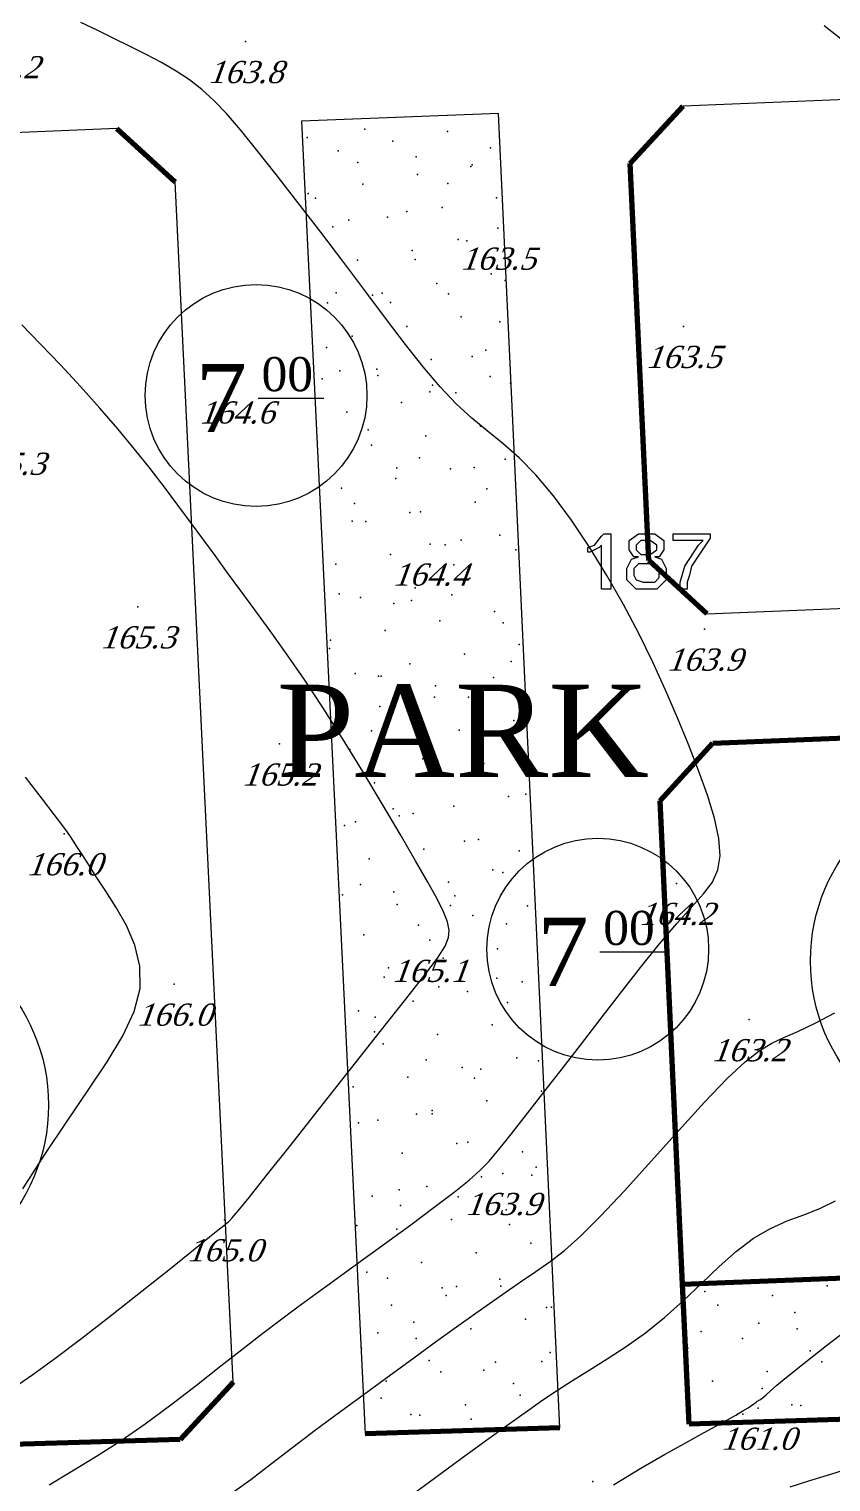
# Model space of a CAD drawing. Header units: millimetres. Extents: x 566284 to 574062, y 4517236 to 4521877.
# Drawn here: x 573628.6 to 573672, y 4518240.5 to 4518319.1 of the extents above; entities that cross this region are included whole.
import ezdxf

# ---------------------------------------------------------------- set-up
doc = ezdxf.new("R2010")
doc.units = ezdxf.units.MM
for name, color, linetype in [('ADAKENARI', 7, 'Continuous'), ('SM_DAIRE', 7, 'Continuous'), ('SM_YGEN', 7, 'Continuous'), ('TR_PARK', 7, 'Continuous'), ('YAZI', 7, 'Continuous')]:
    doc.layers.add(name, color=color, linetype=linetype)
for name, color, linetype, lineweight in [('EGRI_10M', 1, 'Continuous', 0), ('EGRI_1M', 18, 'Continuous', 0), ('EGRI_2M', 18, 'Continuous', 0), ('EGRI_5M', 1, 'Continuous', 0), ('KAD_HATTAM', 1, 'Continuous', 0), ('NKOT', 1, 'Continuous', 0), ('NOKTA', 18, 'Continuous', 0)]:
    doc.layers.add(name, color=color, linetype=linetype, lineweight=lineweight)
doc.styles.get("Standard").update_dxf_attribs({"font": 'TimesNewRoman.ttf'})

msp = doc.modelspace()

# ---------------------------------------------------------------- linework, layer by layer
at = {"layer": 'ADAKENARI', "lineweight": 0}
for p, q in [((573760.431, 4518318.81, 179.474), (573663.983, 4518314.961, 159.616)), ((573653.991, 4518314.563, 64.06), (573643.347, 4518314.138, 51.322)), ((573657.316, 4518243.455, 171.817), (573653.991, 4518314.563, 64.06)), ((573633.355, 4518313.739), (573598.305, 4518312.34, 0)), ((573643.347, 4518314.138, 51.322), (573646.78, 4518243.138, -2.054)), ((573639.637, 4518245.925, 393.097), (573636.497, 4518310.862, 0)), ((573665.268, 4518287.491, 155.983), (573735.226, 4518290.282, 38.57))]:
    msp.add_line(p, q, dxfattribs=at)
at = {"layer": 'ADAKENARI', "lineweight": 70}
for p, q in [((573661.126, 4518311.845, 155.983), (573663.983, 4518314.961, 159.616)), ((573633.355, 4518313.739, 393.097), (573636.497, 4518310.862, 0)), ((573662.13, 4518290.368, 155.983), (573661.126, 4518311.845, 159.616)), ((573665.268, 4518287.491, 155.983), (573662.13, 4518290.368, 158.726)), ((573665.595, 4518280.498, 159.588), (573728.119, 4518282.993, 51.168)), ((573662.737, 4518277.382, 159.588), (573665.595, 4518280.498, 51.168)), ((573663.96, 4518251.231, 157.875), (573662.737, 4518277.382, 159.588)), ((573663.96, 4518251.231, 157.595), (573730.688, 4518253.894, 53.628)), ((573664.314, 4518243.665, 157.018), (573663.96, 4518251.231, 157.595)), ((573639.637, 4518245.925, 393.097), (573636.783, 4518242.838, -6.763)), ((573730.567, 4518245.654, 156.619), (573664.314, 4518243.665, 31.151)), ((573636.783, 4518242.838, 393.097), (573598.648, 4518241.693, -6.763)), ((573657.316, 4518243.455, 171.817), (573646.78, 4518243.138, -2.054))]:
    msp.add_line(p, q, dxfattribs=at)
at = {"layer": 'EGRI_10M', "lineweight": 0, "elevation": 160}
msp.add_lwpolyline([(573669.78, 4518240.268), (573670.835, 4518240.607), (573671.971, 4518240.963), (573673.218, 4518241.359)], dxfattribs=at)
at = {"layer": 'EGRI_1M', "lineweight": 0}
for points, elevation in [([(573673.21, 4518318.061), (573671.619, 4518319.29)], 163), ([(573639.472, 4518239.854), (573640.591, 4518240.673), (573641.711, 4518241.523), (573642.871, 4518242.412), (573644.104, 4518243.344), (573645.398, 4518244.307), (573646.73, 4518245.289), (573648.077, 4518246.274), (573649.416, 4518247.247), (573650.724, 4518248.195), (573651.98, 4518249.099), (573653.159, 4518249.94), (573654.238, 4518250.698), (573655.196, 4518251.356), (573656.026, 4518251.914), (573656.791, 4518252.45), (573657.575, 4518253.061), (573658.457, 4518253.846), (573659.519, 4518254.902), (573660.811, 4518256.284), (573662.253, 4518257.878), (573663.735, 4518259.525), (573665.144, 4518261.069), (573666.371, 4518262.351), (573667.339, 4518263.259), (573668.109, 4518263.859), (573668.778, 4518264.26), (573669.443, 4518264.573), (573670.199, 4518264.908), (573671.123, 4518265.355), (573672.201, 4518265.916)], 163), ([(573660.223, 4518240.381), (573661.7, 4518241.278), (573662.973, 4518242.014), (573664.057, 4518242.618), (573664.97, 4518243.115), (573665.728, 4518243.53), (573666.345, 4518243.873), (573666.836, 4518244.152), (573667.218, 4518244.375), (573667.503, 4518244.549), (573667.708, 4518244.681), (573667.849, 4518244.778), (573667.941, 4518244.847), (573668.001, 4518244.895), (573668.044, 4518244.927), (573668.086, 4518244.951), (573668.132, 4518244.975), (573668.187, 4518245.008), (573668.258, 4518245.058), (573668.348, 4518245.133), (573668.473, 4518245.249), (573668.689, 4518245.445), (573669.06, 4518245.765), (573669.653, 4518246.257), (573670.534, 4518246.965), (573671.739, 4518247.911), (573673.195, 4518249.017)], 161)]:
    msp.add_lwpolyline(points, dxfattribs=dict(at, elevation=elevation))
at = {"layer": 'EGRI_2M', "lineweight": 0}
for points, elevation in [([(573629.696, 4518240.386), (573630.997, 4518241.172), (573632.251, 4518241.927), (573633.529, 4518242.742), (573634.88, 4518243.681), (573636.274, 4518244.711), (573637.657, 4518245.772), (573638.978, 4518246.806), (573640.185, 4518247.753), (573641.245, 4518248.575), (573642.21, 4518249.308), (573643.151, 4518250.008), (573644.14, 4518250.732), (573645.25, 4518251.536), (573646.523, 4518252.456), (573647.891, 4518253.448), (573649.257, 4518254.447), (573650.524, 4518255.388), (573651.597, 4518256.208), (573652.408, 4518256.864), (573653.011, 4518257.403), (573653.49, 4518257.894), (573653.929, 4518258.407), (573654.411, 4518259.011), (573655.004, 4518259.763), (573655.713, 4518260.664), (573656.529, 4518261.705), (573657.44, 4518262.875), (573658.436, 4518264.164), (573659.502, 4518265.55), (573660.599, 4518266.973), (573661.685, 4518268.36), (573662.716, 4518269.641), (573663.648, 4518270.743), (573664.445, 4518271.621), (573665.089, 4518272.338), (573665.569, 4518272.981), (573665.874, 4518273.641), (573665.991, 4518274.405), (573665.917, 4518275.342), (573665.677, 4518276.443), (573665.301, 4518277.676), (573664.823, 4518279.011), (573664.275, 4518280.418), (573663.68, 4518281.87), (573663.039, 4518283.359), (573662.344, 4518284.879), (573661.588, 4518286.424), (573660.762, 4518287.991), (573659.865, 4518289.565), (573658.917, 4518291.104), (573657.942, 4518292.559), (573656.967, 4518293.879), (573656.017, 4518295.014), (573655.111, 4518295.935), (573654.241, 4518296.7), (573653.392, 4518297.389), (573652.551, 4518298.08), (573651.703, 4518298.853), (573650.834, 4518299.773), (573649.928, 4518300.846), (573648.969, 4518302.065), (573647.941, 4518303.42), (573646.828, 4518304.905), (573645.626, 4518306.499), (573644.379, 4518308.14), (573643.143, 4518309.75), (573641.974, 4518311.255), (573640.927, 4518312.58), (573640.041, 4518313.669), (573639.283, 4518314.547), (573638.604, 4518315.259), (573637.954, 4518315.851), (573637.284, 4518316.368), (573636.554, 4518316.849), (573635.767, 4518317.307), (573634.934, 4518317.749), (573634.069, 4518318.184), (573633.184, 4518318.619), (573632.292, 4518319.056), (573631.403, 4518319.482)], 164), ([(573628.264, 4518256.388), (573629.461, 4518258.241), (573630.662, 4518260.05), (573631.805, 4518261.72), (573632.829, 4518263.25), (573633.677, 4518264.664), (573634.289, 4518265.984), (573634.608, 4518267.234), (573634.599, 4518268.431), (573634.324, 4518269.567), (573633.868, 4518270.631), (573633.316, 4518271.608), (573632.755, 4518272.487), (573632.255, 4518273.256), (573631.828, 4518273.915), (573631.473, 4518274.466), (573631.186, 4518274.91), (573630.968, 4518275.249), (573630.802, 4518275.502), (573630.628, 4518275.751), (573630.372, 4518276.096), (573629.961, 4518276.635), (573629.32, 4518277.468), (573628.409, 4518278.651)], 166), ([(573648.573, 4518239.297), (573650.264, 4518240.537), (573651.907, 4518241.739), (573653.376, 4518242.811), (573654.578, 4518243.685), (573655.56, 4518244.389), (573656.403, 4518244.979), (573657.189, 4518245.505), (573657.999, 4518246.023), (573658.898, 4518246.577), (573659.874, 4518247.185), (573660.9, 4518247.856), (573661.947, 4518248.599), (573662.986, 4518249.424), (573663.996, 4518250.329), (573664.975, 4518251.268), (573665.931, 4518252.185), (573666.87, 4518253.023), (573667.796, 4518253.723), (573668.715, 4518254.251), (573669.623, 4518254.651), (573670.515, 4518254.989), (573671.385, 4518255.331), (573672.228, 4518255.743)], 162)]:
    msp.add_lwpolyline(points, dxfattribs=dict(at, elevation=elevation))
at = {"layer": 'EGRI_5M', "lineweight": 0, "elevation": 165}
msp.add_lwpolyline([(573627.757, 4518245.633), (573628.8, 4518246.35), (573629.994, 4518247.205), (573631.451, 4518248.304), (573633.076, 4518249.567), (573634.724, 4518250.871), (573636.246, 4518252.088), (573637.498, 4518253.094), (573638.372, 4518253.796), (573638.913, 4518254.23), (573639.206, 4518254.464), (573639.336, 4518254.567), (573639.389, 4518254.606), (573639.447, 4518254.656), (573639.597, 4518254.82), (573639.921, 4518255.207), (573640.505, 4518255.925), (573641.431, 4518257.083), (573642.743, 4518258.737), (573644.319, 4518260.73), (573645.993, 4518262.853), (573647.602, 4518264.896), (573648.982, 4518266.649), (573650.006, 4518267.956), (573650.695, 4518268.872), (573651.106, 4518269.509), (573651.296, 4518269.976), (573651.324, 4518270.382), (573651.235, 4518270.829), (573651.025, 4518271.376), (573650.679, 4518272.075), (573650.181, 4518272.977), (573649.515, 4518274.134), (573648.676, 4518275.57), (573647.705, 4518277.215), (573646.65, 4518278.972), (573645.562, 4518280.743), (573644.491, 4518282.432), (573643.479, 4518283.962), (573642.532, 4518285.335), (573641.648, 4518286.575), (573640.824, 4518287.702), (573640.058, 4518288.741), (573639.344, 4518289.712), (573638.666, 4518290.639), (573638.004, 4518291.544), (573637.339, 4518292.448), (573636.652, 4518293.374), (573635.925, 4518294.339), (573635.148, 4518295.347), (573634.313, 4518296.398), (573633.411, 4518297.49), (573632.436, 4518298.624), (573631.387, 4518299.791), (573630.301, 4518300.957), (573629.226, 4518302.081), (573628.205, 4518303.122)], dxfattribs=at)
at = {"layer": 'KAD_HATTAM', "lineweight": 0}
for p, q in [((573659.199, 4518291.201), (573659.574, 4518291.701)), ((573659.574, 4518291.701), (573659.699, 4518291.826)), ((573659.699, 4518291.826), (573660.074, 4518291.826)), ((573660.074, 4518291.826), (573660.074, 4518288.826)), ((573661.074, 4518291.451), (573661.574, 4518291.826)), ((573661.074, 4518291.076), (573661.074, 4518291.451)), ((573661.699, 4518291.451), (573661.449, 4518291.201)), ((573661.574, 4518291.826), (573661.949, 4518291.826)), ((573661.949, 4518291.451), (573661.699, 4518291.451)), ((573661.949, 4518291.826), (573662.449, 4518291.826)), ((573662.199, 4518291.451), (573661.949, 4518291.451)), ((573662.574, 4518291.201), (573662.199, 4518291.451)), ((573662.449, 4518291.826), (573662.949, 4518291.451)), ((573662.949, 4518291.451), (573662.949, 4518291.076)), ((573663.449, 4518291.451), (573663.449, 4518291.826)), ((573663.449, 4518291.826), (573665.449, 4518291.826)), ((573665.074, 4518291.451), (573663.449, 4518291.451)), ((573664.824, 4518291.201), (573665.074, 4518291.451)), ((573665.449, 4518291.576), (573665.199, 4518291.201)), ((573665.449, 4518291.826), (573665.449, 4518291.576)), ((573658.824, 4518291.076), (573659.199, 4518291.201)), ((573658.824, 4518290.826), (573658.824, 4518291.076)), ((573658.949, 4518290.826), (573658.824, 4518290.826)), ((573659.449, 4518291.076), (573658.949, 4518290.826)), ((573659.574, 4518291.201), (573659.449, 4518291.076)), ((573659.574, 4518288.826), (573659.574, 4518291.201)), ((573661.074, 4518290.951), (573661.074, 4518291.076)), ((573661.324, 4518290.576), (573661.074, 4518290.951)), ((573661.449, 4518291.201), (573661.449, 4518291.076)), ((573661.449, 4518291.076), (573661.449, 4518290.951)), ((573661.449, 4518291.076), (573661.449, 4518291.076)), ((573661.449, 4518290.951), (573661.699, 4518290.701)), ((573661.699, 4518290.701), (573661.949, 4518290.701)), ((573661.949, 4518290.701), (573662.199, 4518290.701)), ((573662.199, 4518290.701), (573662.574, 4518290.951)), ((573662.574, 4518291.076), (573662.574, 4518291.201)), ((573662.574, 4518290.951), (573662.574, 4518291.076)), ((573662.949, 4518290.951), (573662.699, 4518290.576)), ((573662.949, 4518291.076), (573662.949, 4518290.951)), ((573664.074, 4518290.076), (573664.824, 4518291.201)), ((573665.199, 4518291.201), (573664.449, 4518290.076)), ((573660.949, 4518289.951), (573661.199, 4518290.451)), ((573660.949, 4518289.701), (573660.949, 4518289.951)), ((573661.199, 4518290.451), (573661.574, 4518290.576)), ((573661.574, 4518290.576), (573661.324, 4518290.576)), ((573661.574, 4518290.201), (573661.324, 4518289.951)), ((573661.324, 4518289.951), (573661.324, 4518289.701)), ((573661.574, 4518290.576), (573661.574, 4518290.576)), ((573661.949, 4518290.201), (573661.574, 4518290.201)), ((573662.449, 4518290.201), (573661.949, 4518290.201)), ((573662.699, 4518290.576), (573662.449, 4518290.576)), ((573662.449, 4518290.576), (573662.824, 4518290.451)), ((573662.699, 4518289.951), (573662.449, 4518290.201)), ((573662.699, 4518289.701), (573662.699, 4518289.951)), ((573662.824, 4518290.451), (573663.074, 4518289.951)), ((573663.074, 4518289.951), (573663.074, 4518289.701)), ((573663.824, 4518289.201), (573664.074, 4518290.076)), ((573664.449, 4518290.076), (573664.324, 4518289.576)), ((573660.949, 4518289.326), (573660.949, 4518289.701)), ((573661.449, 4518288.826), (573660.949, 4518289.326)), ((573661.324, 4518289.701), (573661.324, 4518289.576)), ((573661.324, 4518289.701), (573661.324, 4518289.701)), ((573661.324, 4518289.576), (573661.449, 4518289.326)), ((573661.449, 4518289.326), (573661.824, 4518289.201)), ((573661.824, 4518289.201), (573661.949, 4518289.201)), ((573661.949, 4518289.201), (573662.449, 4518289.201)), ((573662.449, 4518289.201), (573662.699, 4518289.451)), ((573663.074, 4518289.326), (573662.574, 4518288.826)), ((573662.699, 4518289.451), (573662.699, 4518289.701)), ((573663.074, 4518289.701), (573663.074, 4518289.326)), ((573663.824, 4518288.826), (573663.824, 4518289.201)), ((573664.324, 4518289.576), (573664.199, 4518289.201)), ((573664.199, 4518289.201), (573664.199, 4518288.826)), ((573660.074, 4518288.826), (573659.574, 4518288.826)), ((573661.949, 4518288.826), (573661.449, 4518288.826)), ((573662.574, 4518288.826), (573661.949, 4518288.826)), ((573664.199, 4518288.826), (573663.824, 4518288.826))]:
    msp.add_line(p, q, dxfattribs=at)
at = {"layer": 'NOKTA', "lineweight": 0}
for p in [(573640.308, 4518318.45, 163.796), (573653.971, 4518308.356, 163.476), (573664.009, 4518303.041, 163.469), (573639.834, 4518300.036, 164.578), (573650.31, 4518291.268, 164.356), (573634.489, 4518287.872, 165.328), (573665.137, 4518286.668, 163.866), (573642.155, 4518280.452, 165.217), (573630.506, 4518275.598, 166.013), (573663.638, 4518272.911, 164.153), (573650.275, 4518269.832, 165.106), (573636.458, 4518267.461, 165.973), (573667.562, 4518265.541, 163.151), (573654.234, 4518257.22, 163.892), (573639.178, 4518254.716, 165.036), (573668.056, 4518244.522, 160.954), (573659.098, 4518240.564, 161.123)]:
    msp.add_point(p, dxfattribs=at)
at = {"layer": 'SM_DAIRE', "lineweight": 0}
for centre, radius in [((573640.88, 4518299.302), 6), ((573680.875, 4518268.71), 10), ((573659.368, 4518269.348), 6), ((573619.653, 4518260.92), 10)]:
    msp.add_circle(centre, radius, dxfattribs=at)
at = {"layer": 'SM_YGEN', "lineweight": 0}
for p, q in [((573640.994, 4518299.164), (573644.545, 4518299.164)), ((573659.482, 4518269.209), (573663.033, 4518269.209))]:
    msp.add_line(p, q, dxfattribs=at)
at = {"layer": 'TR_PARK', "lineweight": 0}
for p in [(573646.771, 4518313.714), (573651.235, 4518313.578), (573651.235, 4518313.578), (573643.643, 4518313.25), (573648.281, 4518313.057), (573648.281, 4518313.057), (573653.561, 4518312.691), (573645.326, 4518312.536), (573645.326, 4518312.536), (573646.394, 4518311.898), (573649.552, 4518312.208), (573649.613, 4518311.261), (573649.613, 4518311.261), (573652.506, 4518311.687), (573652.567, 4518311.782), (573652.567, 4518311.782), (573646.658, 4518310.741), (573646.658, 4518310.741), (573651.263, 4518310.762), (573651.263, 4518310.762), (573643.704, 4518310.22), (573643.704, 4518310.22), (573644.096, 4518309.97), (573644.096, 4518309.97), (573653.899, 4518309.986), (573653.899, 4518309.986), (573645.903, 4518308.79), (573647.99, 4518308.945), (573647.99, 4518308.945), (573649.031, 4518309.254), (573650.945, 4518309.465), (573650.945, 4518309.465), (573645.036, 4518308.424), (573645.036, 4518308.424), (573649.322, 4518307.149), (573649.322, 4518307.149), (573651.811, 4518307.748), (573652.277, 4518307.67), (573652.277, 4518307.67), (573646.368, 4518306.628), (573646.368, 4518306.628), (573649.485, 4518306.659), (573653.609, 4518305.874), (573653.609, 4518305.874), (573645.208, 4518304.851), (573647.7, 4518304.832), (573647.7, 4518304.832), (573650.655, 4518305.353), (573650.655, 4518305.353), (573651.29, 4518304.793), (573654.354, 4518305.523), (573654.354, 4518305.523), (573644.746, 4518304.311), (573644.746, 4518304.311), (573647.187, 4518304.731), (573647.187, 4518304.731), (573648.162, 4518304.33), (573651.987, 4518303.557), (573651.987, 4518303.557), (573654.071, 4518303.288), (573646.078, 4518302.515), (573646.078, 4518302.515), (573649.032, 4518303.036), (573649.032, 4518303.036), (573644.687, 4518301.896), (573653.319, 4518301.761), (573653.319, 4518301.761), (573650.364, 4518301.24), (573650.364, 4518301.24), (573652.575, 4518301.42), (573644.456, 4518300.198), (573644.456, 4518300.198), (573645.408, 4518300.628), (573647.41, 4518300.719), (573647.41, 4518300.719), (573647.468, 4518300.39), (573653.55, 4518300.333), (573650.277, 4518299.492), (573650.277, 4518299.492), (573650.422, 4518299.869), (573651.696, 4518299.444), (573651.696, 4518299.444), (573654.651, 4518299.965), (573654.651, 4518299.965), (573648.742, 4518298.923), (573648.742, 4518298.923), (573645.788, 4518298.402), (573645.788, 4518298.402), (573646.947, 4518297.436), (573650.074, 4518297.127), (573650.074, 4518297.127), (573653.029, 4518297.648), (573653.029, 4518297.648), (573647.12, 4518296.606), (573647.12, 4518296.606), (573648.499, 4518295.389), (573649.728, 4518295.93), (573651.406, 4518295.331), (573651.406, 4518295.331), (573652.682, 4518295.409), (573654.361, 4518295.852), (573654.361, 4518295.852), (573648.452, 4518294.81), (573648.452, 4518294.81), (573645.497, 4518294.289), (573645.497, 4518294.289), (573653.368, 4518294.253), (573653.368, 4518294.253), (573646.2, 4518293.46), (573646.2, 4518293.46), (573649.207, 4518292.976), (573649.784, 4518293.014), (573649.784, 4518293.014), (573652.738, 4518293.535), (573652.738, 4518293.535), (573646.079, 4518292.512), (573646.83, 4518292.493), (573646.83, 4518292.493), (573651.987, 4518291.47), (573654.07, 4518291.739), (573654.07, 4518291.739), (573648.162, 4518290.697), (573648.162, 4518290.697), (573651.116, 4518291.218), (573651.116, 4518291.218), (573654.942, 4518290.949), (573645.207, 4518290.176), (573645.207, 4518290.176), (573651.589, 4518290.149), (573652.448, 4518289.422), (573652.448, 4518289.422), (573645.384, 4518288.573), (573646.539, 4518288.38), (573646.539, 4518288.38), (573649.494, 4518288.901), (573649.494, 4518288.901), (573651.467, 4518288.516), (573648.338, 4518288.052), (573649.291, 4518288.221), (573649.291, 4518288.221), (573653.78, 4518287.626), (573653.78, 4518287.626), (573650.826, 4518287.105), (573650.826, 4518287.105), (573654.247, 4518287.01), (573644.917, 4518286.063), (573644.917, 4518286.063), (573647.871, 4518286.584), (573647.871, 4518286.584), (573644.863, 4518285.618), (573652.158, 4518285.309), (573652.158, 4518285.309), (573655.112, 4518285.83), (573655.112, 4518285.83), (573649.204, 4518284.788), (573649.204, 4518284.788), (573654.68, 4518284.91), (573646.249, 4518284.267), (573646.249, 4518284.267), (573647.513, 4518284.118), (573647.644, 4518284.112), (573650.598, 4518283.592), (573653.726, 4518284.055), (573650.536, 4518282.992), (573650.536, 4518282.992), (573652.382, 4518282.982), (573652.382, 4518282.982), (573653.49, 4518283.513), (573653.49, 4518283.513), (573645.214, 4518282.189), (573645.214, 4518282.189), (573647.581, 4518282.471), (573647.581, 4518282.471), (573651.868, 4518281.196), (573651.868, 4518281.196), (573654.822, 4518281.717), (573654.822, 4518281.717), (573647.123, 4518281.158), (573648.913, 4518280.675), (573648.913, 4518280.675), (573645.959, 4518280.154), (573645.959, 4518280.154), (573649.904, 4518279.652), (573650.245, 4518278.879), (573650.245, 4518278.879), (573650.603, 4518278.879), (573652.858, 4518279.131), (573653.2, 4518279.4), (573653.2, 4518279.4), (573647.291, 4518278.358), (573647.291, 4518278.358), (573654.532, 4518277.604), (573654.532, 4518277.604), (573655.473, 4518277.743), (573655.473, 4518277.743), (573648.305, 4518276.95), (573648.305, 4518276.95), (573648.623, 4518276.562), (573648.623, 4518276.562), (573649.383, 4518276.698), (573651.578, 4518277.083), (573651.578, 4518277.083), (573645.669, 4518276.042), (573645.669, 4518276.042), (573646.255, 4518276.234), (573652.164, 4518275.192), (573652.91, 4518275.287), (573652.91, 4518275.287), (573647.001, 4518274.246), (573647.001, 4518274.246), (573649.955, 4518274.766), (573649.955, 4518274.766), (573655.118, 4518274.671), (573653.694, 4518273.64), (573654.242, 4518273.491), (573654.242, 4518273.491), (573646.527, 4518272.847), (573651.287, 4518272.971), (573651.287, 4518272.971), (573645.56, 4518272.295), (573648.333, 4518272.45), (573648.333, 4518272.45), (573648.515, 4518271.774), (573651.643, 4518272.238), (573651.396, 4518271.711), (573651.396, 4518271.711), (573652.619, 4518271.175), (573652.619, 4518271.175), (573655.574, 4518271.695), (573655.574, 4518271.695), (573649.665, 4518270.654), (573649.665, 4518270.654), (573654.423, 4518270.732), (573646.711, 4518270.133), (573646.711, 4518270.133), (573650.997, 4518268.858), (573650.997, 4518268.858), (573653.952, 4518269.379), (573653.952, 4518269.379), (573647.82, 4518267.835), (573648.043, 4518268.337), (573648.043, 4518268.337), (573649.617, 4518267.608), (573650.774, 4518267.314), (573652.329, 4518267.062), (573652.329, 4518267.062), (573653.902, 4518267.778), (573655.284, 4518267.583), (573655.284, 4518267.583), (573649.375, 4518266.541), (573649.375, 4518266.541), (573654.486, 4518266.472), (573654.486, 4518266.472), (573646.42, 4518266.02), (573646.42, 4518266.02), (573647.319, 4518265.68), (573647.319, 4518265.68), (573647.299, 4518264.88), (573650.707, 4518264.745), (573650.707, 4518264.745), (573653.661, 4518265.266), (573653.661, 4518265.266), (573647.752, 4518264.224), (573647.752, 4518264.224), (573650.08, 4518263.374), (573654.993, 4518263.47), (573654.993, 4518263.47), (573656.162, 4518263.317), (573649.085, 4518262.428), (573649.085, 4518262.428), (573652.039, 4518262.949), (573652.039, 4518262.949), (573652.708, 4518262.369), (573653.034, 4518262.854), (573646.13, 4518261.907), (573646.13, 4518261.907), (573656.326, 4518261.674), (573656.326, 4518261.674), (573653.371, 4518261.153), (573653.371, 4518261.153), (573647.462, 4518260.111), (573647.462, 4518260.111), (573649.559, 4518260.42), (573650.41, 4518260.441), (573650.41, 4518260.441), (573650.417, 4518260.632), (573650.417, 4518260.632), (573646.431, 4518259.956), (573654.703, 4518259.357), (573654.703, 4518259.357), (573651.749, 4518258.836), (573651.749, 4518258.836), (573652.34, 4518258.914), (573655.294, 4518258.393), (573648.794, 4518258.315), (573648.794, 4518258.315), (573653.081, 4518257.04), (573653.081, 4518257.04), (573655.799, 4518257.13), (573656.035, 4518257.561), (573656.035, 4518257.561), (573648.631, 4518256.337), (573650.126, 4518256.519), (573650.126, 4518256.519), (573647.172, 4518255.998), (573647.172, 4518255.998), (573648.691, 4518255.496), (573651.819, 4518255.96), (573651.459, 4518254.723), (573651.459, 4518254.723), (573653.5, 4518255.202), (573653.5, 4518255.202), (573654.413, 4518255.244), (573654.413, 4518255.244), (573646.333, 4518254.409), (573646.333, 4518254.409), (573648.504, 4518254.202), (573648.504, 4518254.202), (573654.599, 4518254.454), (573652.791, 4518252.927), (573652.791, 4518252.927), (573655.745, 4518253.448), (573655.745, 4518253.448), (573649.836, 4518252.406), (573649.836, 4518252.406), (573646.882, 4518251.885), (573646.882, 4518251.885), (573647.996, 4518251.557), (573654.078, 4518251.5), (573650.95, 4518251.036), (573651.168, 4518250.61), (573651.168, 4518250.61), (573651.722, 4518251.098), (573654.123, 4518251.131), (573654.123, 4518251.131), (573665.167, 4518250.832), (573668.827, 4518250.616), (573668.827, 4518250.616), (573671.781, 4518251.137), (573671.781, 4518251.137), (573648.214, 4518250.089), (573648.214, 4518250.089), (573656.591, 4518249.963), (573656.591, 4518249.963), (573656.859, 4518249.994), (573665.873, 4518250.095), (573665.873, 4518250.095), (573649.424, 4518249.17), (573649.424, 4518249.17), (573655.455, 4518249.335), (573655.455, 4518249.335), (573668.088, 4518249.129), (573670.037, 4518249.697), (573670.037, 4518249.697), (573647.475, 4518248.602), (573649.546, 4518248.293), (573649.546, 4518248.293), (573652.5, 4518248.814), (573652.5, 4518248.814), (573664.96, 4518248.665), (573667.205, 4518248.299), (573667.205, 4518248.299), (573670.159, 4518248.82), (573670.159, 4518248.82), (573646.592, 4518247.772), (573646.592, 4518247.772), (573656.787, 4518247.539), (573656.787, 4518247.539), (573664.25, 4518247.778), (573664.25, 4518247.778), (573670.869, 4518247.623), (573650.256, 4518247.097), (573653.833, 4518247.018), (573653.833, 4518247.018), (573656.338, 4518247.04), (573671.491, 4518247.024), (573671.491, 4518247.024), (573647.924, 4518245.976), (573647.924, 4518245.976), (573650.878, 4518246.497), (573650.878, 4518246.497), (573653.21, 4518246.576), (573654.813, 4518245.859), (573665.582, 4518245.982), (573665.582, 4518245.982), (573668.537, 4518246.503), (573668.537, 4518246.503), (573647.645, 4518245.067), (573655.165, 4518245.222), (573655.165, 4518245.222), (573668.258, 4518245.593), (573652.21, 4518244.701), (573652.21, 4518244.701), (573664.265, 4518244.726), (573669.869, 4518244.707), (573669.869, 4518244.707), (573670.348, 4518244.669), (573649.256, 4518244.18), (573649.256, 4518244.18), (573649.735, 4518244.142), (573652.514, 4518243.931), (573652.514, 4518243.931), (573666.914, 4518244.186), (573666.914, 4518244.186), (573667.22, 4518244.205)]:
    msp.add_point(p, dxfattribs=at)

# ---------------------------------------------------------------- texts
at = {"layer": 'NKOT', "lineweight": 0, "oblique": 20}
for s, p in [('164.2', (573625.073, 4518316.458)), ('163.8', (573638.252, 4518316.199)), ('163.5', (573651.915, 4518306.105)), ('163.5', (573661.953, 4518300.79)), ('164.6', (573637.778, 4518297.785)), ('165.3', (573625.391, 4518295.009)), ('164.4', (573648.254, 4518289.017)), ('165.3', (573632.433, 4518285.621)), ('163.9', (573663.081, 4518284.417)), ('165.2', (573640.099, 4518278.201)), ('166.0', (573628.45, 4518273.347)), ('164.2', (573661.582, 4518270.66)), ('165.1', (573648.219, 4518267.581)), ('166.0', (573634.402, 4518265.21)), ('163.2', (573665.506, 4518263.29)), ('163.9', (573652.178, 4518254.969)), ('165.0', (573637.122, 4518252.465)), ('161.0', (573666, 4518242.271))]:
    msp.add_text(s, height=1.2, dxfattribs=at).set_placement(p)
at = {"layer": 'SM_YGEN', "lineweight": 0}
for s, height, p in [('7', 3.689, (573637.605, 4518297.32)), ('00', 1.8446, (573641.179, 4518299.533)), ('7', 3.689, (573656.092, 4518267.365)), ('00', 1.8446, (573659.666, 4518269.578))]:
    msp.add_text(s, height=height, rotation=360.00001, dxfattribs=at).set_placement(p)
at = {"layer": 'YAZI', "lineweight": 0}
msp.add_text('PARK', height=5, dxfattribs=at).set_placement((573641.997, 4518278.657))

doc.saveas('drawing.dxf')
